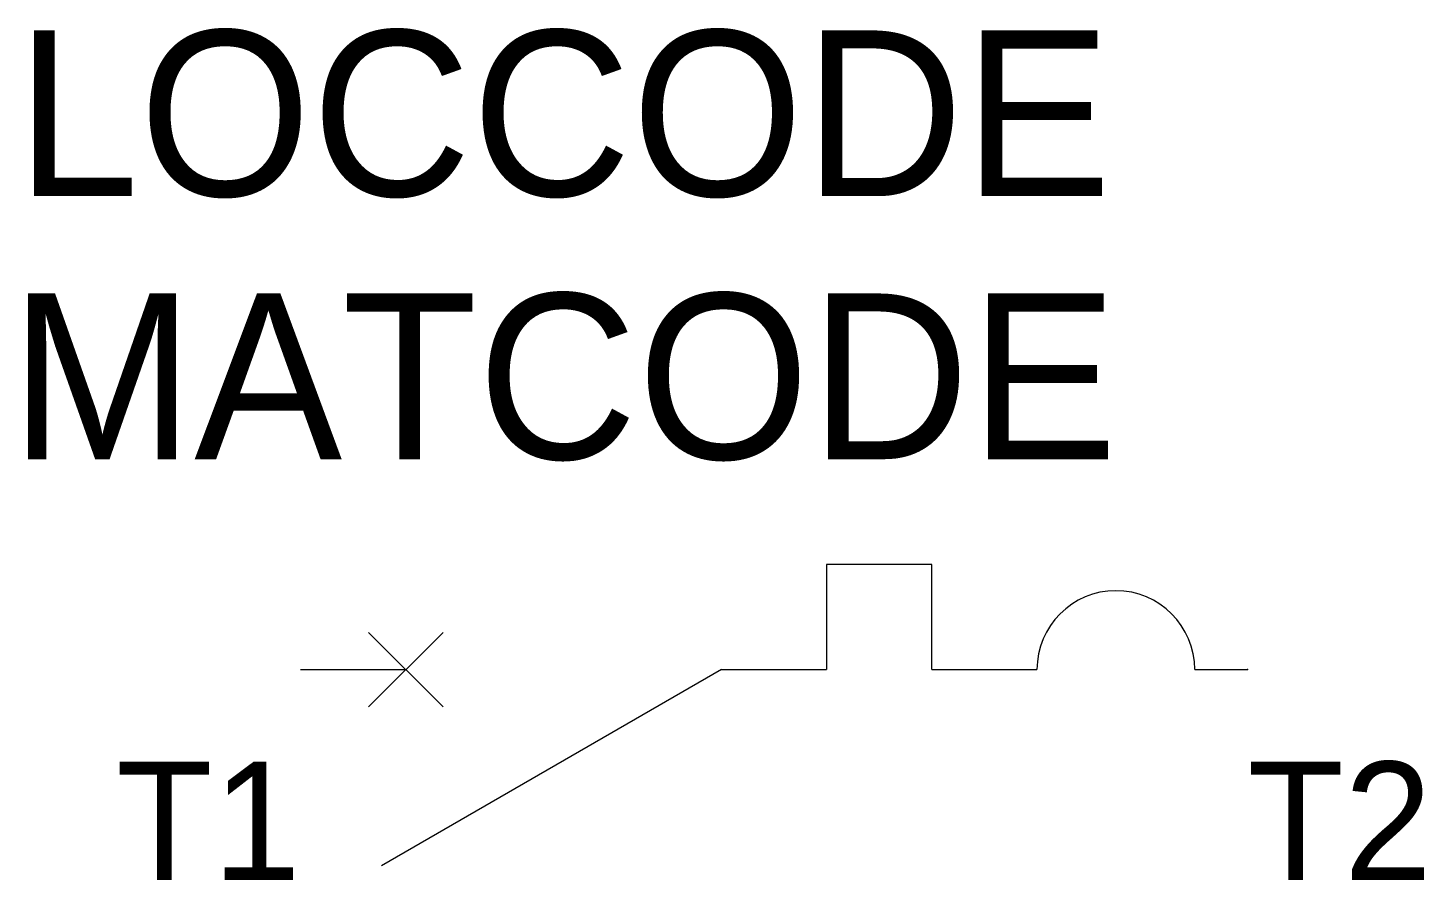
# Model space of a CAD drawing. Extents: x -10.2 to 16.4, y -4 to 12.2.
import ezdxf
from ezdxf.enums import TextEntityAlignment as Align

# ---------------------------------------------------------------- set-up
doc = ezdxf.new("R2010")
doc.units = 0
doc.layers.get('0').update_dxf_attribs({"linetype": 'CONTINUOUS'})
doc.layers.add('C', color=6, linetype='CONTINUOUS')
doc.layers.add('T2', color=1, linetype='CONTINUOUS')

msp = doc.modelspace()

# ---------------------------------------------------------------- linework, layer by layer
at = {"color": 0, "linetype": 'CONTINUOUS'}
for p, q in [((5, 2), (5, 0)), ((7, 2), (5, 2)), ((7, 0), (7, 2)), ((-2.293, -0.707), (-3.707, 0.707)), ((-2.293, 0.707), (-3.707, -0.707)), ((7, 0), (9, 0)), ((12, 0), (13, 0))]:
    msp.add_line(p, q, dxfattribs=at)
at = {"color": 0}
for p, q in [((-5, 0), (-3, 0)), ((3, 0), (-3.464, -3.732)), ((3, 0), (5, 0))]:
    msp.add_line(p, q, dxfattribs=at)
at = {"color": 0, "linetype": 'CONTINUOUS'}
msp.add_arc((10.5, 0), 1.5, 0, 180, dxfattribs=at)
at = {"layer": 'C', "color": 0, "linetype": 'CONTINUOUS'}
msp.add_point((13, 0), dxfattribs=at)

# ---------------------------------------------------------------- texts
at = {"color": 0, "linetype": 'CONTINUOUS'}
for tag, p in [('LOCCODE', (0, 9)), ('MATCODE', (0, 4))]:
    msp.add_attdef(tag, text='', height=3.15, dxfattribs=at).set_placement(p, align=Align.CENTER)
at = {"layer": 'T2', "color": 0, "linetype": 'CONTINUOUS'}
msp.add_attdef('T1', text='', height=2.25, dxfattribs=at).set_placement((-5, -4), align=Align.RIGHT)
msp.add_attdef('T2', (13, -4), '', height=2.25, dxfattribs=at)

doc.saveas('drawing.dxf')
